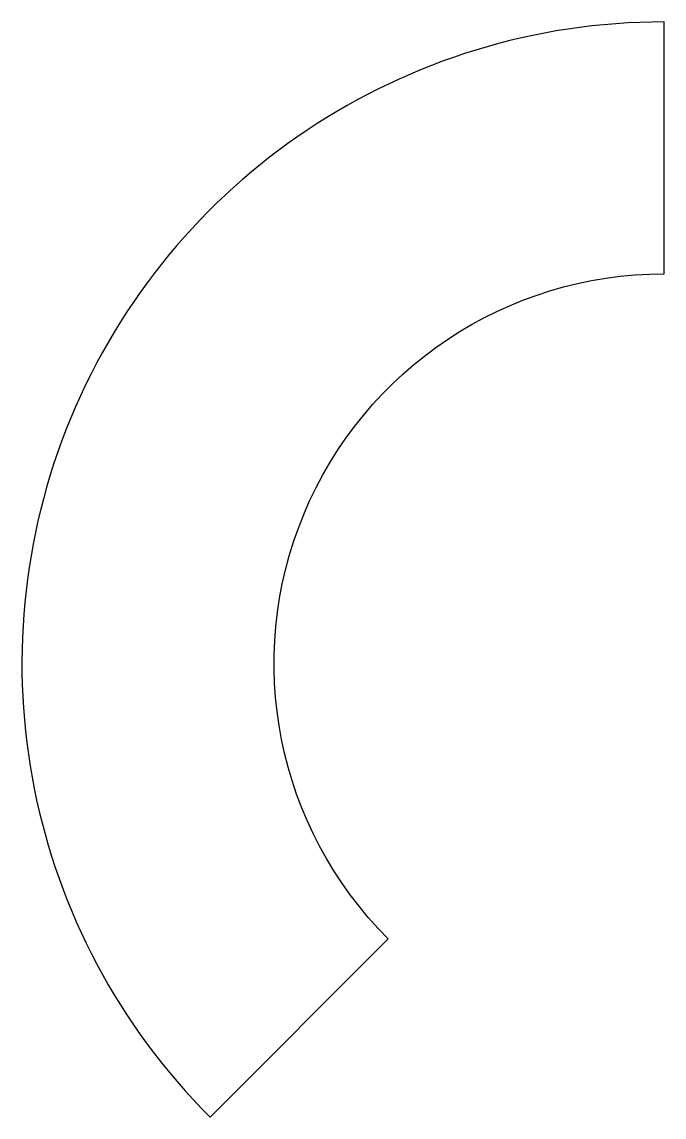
# Model space of a CAD drawing. Header units: millimetres. Extents: x -382 to 0, y -270 to 382.
import ezdxf

# ---------------------------------------------------------------- set-up
doc = ezdxf.new("R2010")
doc.units = ezdxf.units.MM

msp = doc.modelspace()

# ---------------------------------------------------------------- linework, layer by layer
msp.add_lwpolyline([(0, 382, 0.668179), (-270.11, -270.11), (-164.05, -164.05, -0.668179), (0, 232)], format="xyb", close=True)

doc.saveas('drawing.dxf')
